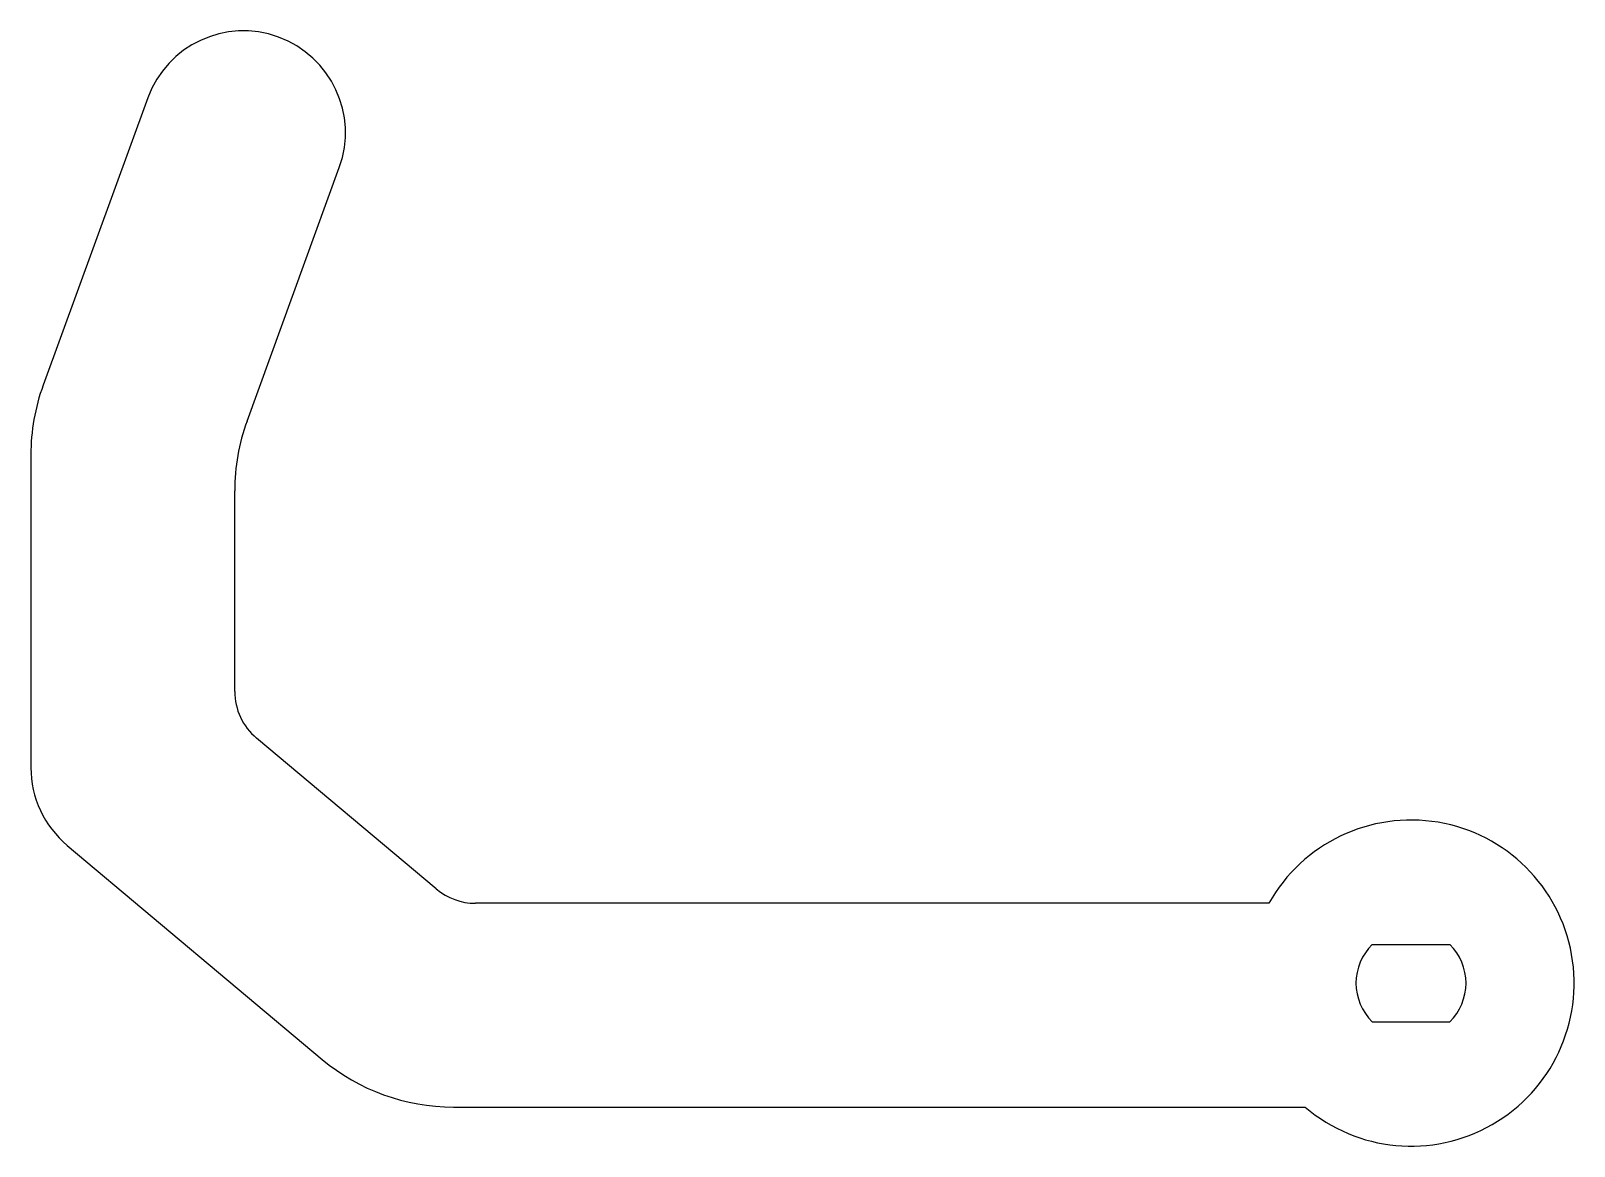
# Model space of a CAD drawing. Extents: x 9.3 to 85, y 146.7 to 201.4.
import ezdxf

# ---------------------------------------------------------------- set-up
doc = ezdxf.new("R2010")
doc.units = 0
doc.header["$LTSCALE"] = 12.7
doc.header["$MEASUREMENT"] = 0
doc.layers.add('VISIBLE', color=7, linetype='CONTINUOUS')

msp = doc.modelspace()

# ---------------------------------------------------------------- linework, layer by layer
at = {"layer": 'VISIBLE'}
for p, q in [((15.024, 198.119), (9.893, 184.024)), ((19.893, 182.261), (24.421, 194.699)), ((9.29, 180.604), (9.29, 165.272)), ((19.29, 169.003), (19.29, 178.841)), ((29.178, 159.307), (20.362, 166.705)), ((11.076, 161.442), (23.587, 150.944)), ((70.015, 158.605), (31.107, 158.605)), ((75.091, 156.589), (78.891, 156.589)), ((75.091, 152.789), (78.891, 152.789)), ((30.015, 148.605), (71.796, 148.605))]:
    msp.add_line(p, q, dxfattribs=at)
for centre, radius, start, end in [((19.722, 196.409), 5, 340, 160), ((19.29, 180.604), 10, 160, 180), ((29.29, 178.841), 10, 160, 180), ((22.29, 169.003), 3, 180, 230), ((14.29, 165.272), 5, 180, 230), ((76.991, 154.689), 8, 229.50807, 150.69211), ((31.107, 161.605), 3, 230, 270), ((30.015, 158.605), 10, 230, 270)]:
    msp.add_arc(centre, radius, start, end, dxfattribs=at)
for major_axis, start_param, end_param in [((-1.919, -1.919), 4.712389, 5.492939), ((-1.919, 1.919), 3.931839, 4.712389), ((1.919, -1.919), 3.931839, 4.712389), ((1.919, 1.919), 4.712389, 5.492939)]:
    msp.add_ellipse((76.991, 154.689), major_axis=major_axis, ratio=0.990351, start_param=start_param, end_param=end_param, dxfattribs=at)

doc.saveas('drawing.dxf')
